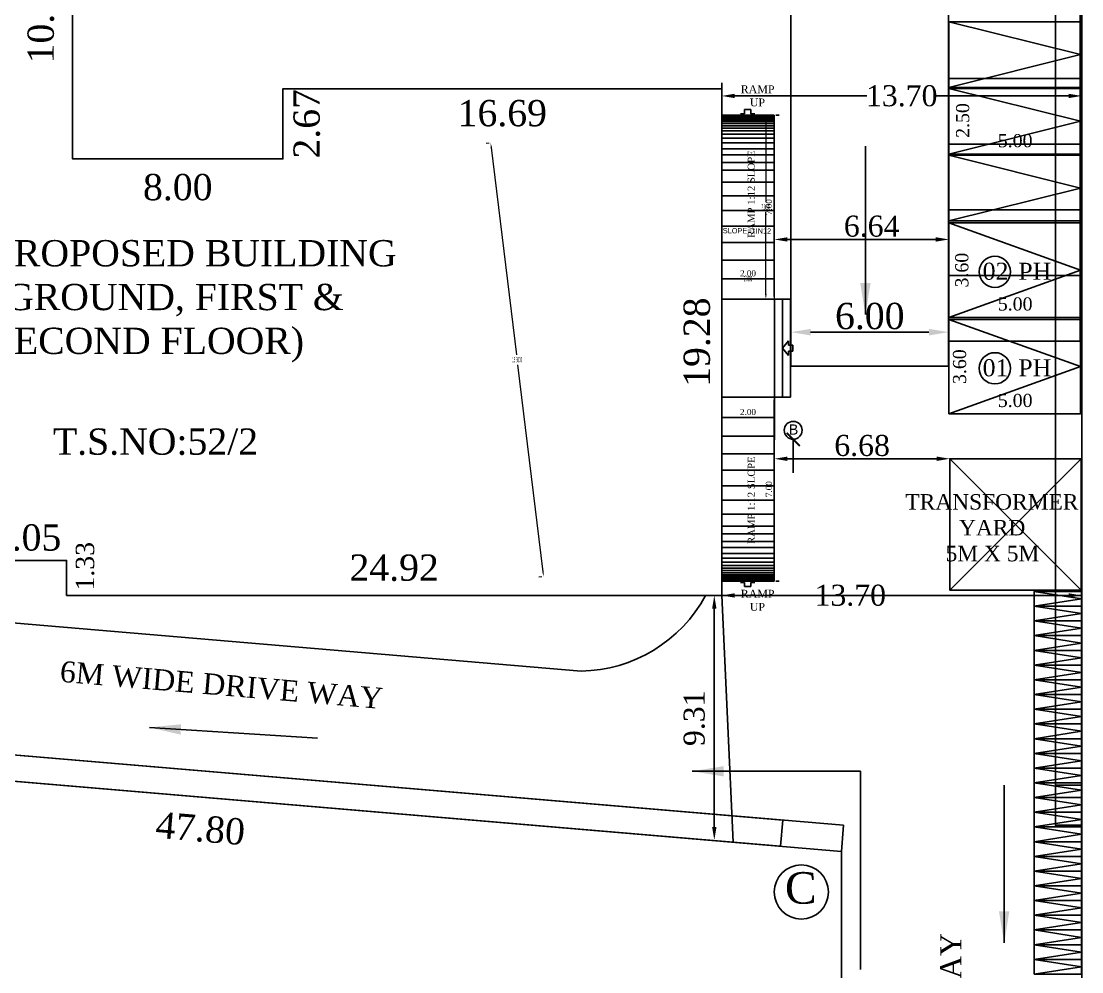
# Model space of a CAD drawing. Header units: metres. Extents: x 3616 to 3987, y 1122 to 1251.
# Drawn here: x 3635.83 to 3676.17, y 1151.21 to 1187.38 of the extents above; entities that cross this region are included whole.
import ezdxf

# ---------------------------------------------------------------- set-up
doc = ezdxf.new("R2010")
doc.units = ezdxf.units.M
for name, color, linetype in [('BLK_1_COVERED_AREA', 140, 'Continuous'), ('BLK_1_LVL_0_BLDG_FOOT_PRINT', 1, 'Continuous'), ('BLK_1_LVL_0_FRONT_SETBACK', 2, 'Continuous'), ('BLK_1_LVL_0_SIDE_SETBACK1', 171, 'Continuous'), ('CYCLE_PARKING', 250, 'Continuous'), ('DRIVE_WAY', 7, 'Continuous'), ('PARKING_SLOT', 30, 'Continuous'), ('PER_AISLE_WIDTH', 5, 'Continuous'), ('PLOT_BOUNDARY', 70, 'Continuous'), ('RWH', 130, 'Continuous'), ('TRANSFORMER_YARD', 7, 'Continuous')]:
    doc.layers.add(name, color=color, linetype=linetype)
doc.layers.add('BLK_1_DA_RAMP_1', color=1, linetype='Continuous', lineweight=0)
doc.layers.add('DIST_EXIT', color=7, linetype='Continuous', lineweight=0)
doc.styles.add('ANAND', font='times.ttf')
doc.styles.add('HEADING-1', font='arial.ttf')
doc.styles.add('ROMANS', font='swissl.ttf')
doc.styles.add('RS', font='arial.ttf', dxfattribs={"width": 0.3, "height": 0.2})
doc.styles.add('SEN', font='times.ttf')
doc.styles.get("Standard").update_dxf_attribs({"font": 'arial.ttf'})
doc.dimstyles.new('Normal', dxfattribs={"dimscale": 128, "dimtxt": 0.09375, "dimasz": 0.09375, "dimexe": 0.0625, "dimexo": 0.1875, "dimgap": 0.03125, "dimtad": 1, "dimdec": 0, "dimzin": 3, "dimdsep": 46, "dimtxsty": 'ROMANS', "dimblk1": 'ARCHTICK', "dimblk2": 'ARCHTICK', "dimsah": 1, "dimcen": -0.09375, "dimdle": 0.0625, "dimclrd": 256, "dimclre": 256, "dimclrt": 2, "dimazin": 0, "dimtfac": 0.91, "dimtdec": 0, "dimtmove": 0, "dimatfit": 3, "dimldrblk": 'ARCHTICK', "dimfxl": 0, "dimfrac": 1, "dimtolj": 1, "dimtzin": 3, "dimlwd": -1, "dimlwe": -1, "dimarcsym": 0})
doc.dimstyles.new('PLAN INNER', dxfattribs={"dimtxt": 1, "dimasz": 0.1, "dimexe": 0.18, "dimexo": 0.0625, "dimgap": 0.09, "dimtad": 1, "dimzin": 0, "dimdsep": 46, "dimtxsty": 'ANAND', "dimcen": 0.09, "dimse1": 1, "dimse2": 1, "dimsd1": 1, "dimsd2": 1, "dimadec": 0, "dimazin": 0, "dimtfac": 1, "dimtix": 1, "dimtofl": 0, "dimtmove": 2, "dimatfit": 0, "dimfxl": 0, "dimtolj": 1, "dimtzin": 0, "dimarcsym": 0})
doc.dimstyles.new('SET BACK', dxfattribs={"dimtxt": 1, "dimasz": 0.5, "dimexe": 0.18, "dimexo": 0.0625, "dimgap": 0.09, "dimtad": 1, "dimzin": 0, "dimdsep": 46, "dimtxsty": 'ANAND', "dimcen": 0.09, "dimse1": 1, "dimse2": 1, "dimadec": 0, "dimazin": 0, "dimtfac": 1, "dimtix": 1, "dimtofl": 0, "dimtmove": 2, "dimatfit": 0, "dimfxl": 0, "dimtolj": 1, "dimtzin": 0, "dimarcsym": 0})
doc.dimstyles.new('SETBACK', dxfattribs={"dimtxt": 1, "dimasz": 0.75, "dimexe": 0.18, "dimexo": 0.0625, "dimgap": 0.095, "dimtad": 1, "dimzin": 0, "dimdsep": 46, "dimtxsty": 'ANAND', "dimcen": 0.09, "dimse1": 1, "dimse2": 1, "dimadec": 0, "dimazin": 0, "dimtfac": 1, "dimtix": 1, "dimtofl": 0, "dimtmove": 2, "dimatfit": 0, "dimfxl": 0, "dimtolj": 1, "dimtzin": 0, "dimarcsym": 0})
doc.dimstyles.new('STANDARD$0', dxfattribs={"dimtxt": 0.2, "dimasz": 0.3, "dimexe": 1, "dimexo": 2, "dimgap": 0.25, "dimtad": 1, "dimrnd": 0.25, "dimzin": 3, "dimdsep": 46, "dimtxsty": 'RS', "dimcen": 0, "dimclrd": 21, "dimclre": 21, "dimclrt": 190, "dimadec": 0, "dimazin": 0, "dimtfac": 0.7505, "dimtix": 1, "dimtmove": 1, "dimatfit": 3, "dimldrblk": 'DOTSMALL', "dimfxl": 0, "dimfrac": 1, "dimtolj": 1, "dimtzin": 0, "dimlwd": 9, "dimlwe": 13, "dimarcsym": 0})
doc.dimstyles.new('v', dxfattribs={"dimtxt": 1, "dimasz": 2, "dimexe": 0.18, "dimexo": 0.0625, "dimgap": 0.75, "dimtad": 1, "dimzin": 0, "dimdsep": 46, "dimtxsty": 'SEN', "dimcen": 2, "dimse1": 1, "dimse2": 1, "dimsd1": 1, "dimsd2": 1, "dimazin": 0, "dimtfac": 1, "dimtofl": 0, "dimtmove": 0, "dimatfit": 3, "dimfxl": 0, "dimtolj": 1, "dimtzin": 0, "dimarcsym": 0})
doc.dimstyles.new('V1', dxfattribs={"dimtxt": 0.23, "dimasz": 0.1, "dimexe": 0.18, "dimexo": 0.0625, "dimgap": 0.09, "dimtad": 1, "dimzin": 0, "dimdsep": 46, "dimtxsty": 'ANAND', "dimcen": 0.09, "dimadec": 0, "dimazin": 0, "dimtfac": 1, "dimtix": 1, "dimtofl": 0, "dimtmove": 2, "dimatfit": 0, "dimfxl": 0, "dimtolj": 1, "dimtzin": 0, "dimarcsym": 0})

# ---------------------------------------------------------------- blocks, each defined once
blk = doc.blocks.new('*D202')
at = {"color": 0, "lineweight": -2}
for p, q in [((3662.975, 1184.539), (3667.995, 1184.539)), ((3675.672, 1184.539), (3670.652, 1184.539))]:
    blk.add_line(p, q, dxfattribs=at)
at = {"color": 0}
for points in [[(3662.975, 1184.622), (3662.975, 1184.456), (3662.475, 1184.539)], [(3675.672, 1184.622), (3675.672, 1184.456), (3676.172, 1184.539)]]:
    blk.add_solid(points, dxfattribs=at)
at = {"layer": 'Defpoints', "color": 0}
for p in [(3662.475, 1184.581), (3676.172, 1184.581), (3676.172, 1184.539)]:
    blk.add_point(p, dxfattribs=at)
at = {"color": 0, "insert": (3669.324, 1184.539), "char_height": 0.8, "attachment_point": 5, "style": 'ANAND'}
blk.add_mtext('\\A1;13.70', dxfattribs=at)
blk = doc.blocks.new('*D203')
at = {"color": 0, "lineweight": -2}
blk.add_line((3662.194, 1156.718), (3662.194, 1165.031), dxfattribs=at)
at = {"color": 0}
for points in [[(3662.111, 1165.031), (3662.278, 1165.031), (3662.194, 1165.531)], [(3662.111, 1156.718), (3662.278, 1156.718), (3662.194, 1156.218)]]:
    blk.add_solid(points, dxfattribs=at)
at = {"layer": 'Defpoints', "color": 0}
for p in [(3662.194, 1165.531), (3662.428, 1165.531), (3662.428, 1156.218)]:
    blk.add_point(p, dxfattribs=at)
at = {"color": 0, "insert": (3661.435, 1160.857), "char_height": 0.8, "attachment_point": 5, "rotation": 90, "style": 'ANAND'}
blk.add_mtext('\\A1;9.31', dxfattribs=at)
blk = doc.blocks.new('*D328')
at = {"layer": 'Defpoints', "color": 0}
for p in [(3618.467, 1159.908), (3618.259, 1157.461), (3667.028, 1155.791)]:
    blk.add_point(p, dxfattribs=at)
at = {"color": 0, "insert": (3642.646, 1156.657), "char_height": 1, "attachment_point": 5, "rotation": 355.1533, "style": 'SEN'}
blk.add_mtext('\\A1;47.80', dxfattribs=at)
blk = doc.blocks.new('*D329')
at = {"layer": 'Defpoints', "color": 0}
for p in [(3666.415, 1155.791), (3667.028, 1155.791), (3667.028, 1131.391)]:
    blk.add_point(p, dxfattribs=at)
at = {"color": 0, "insert": (3665.155, 1143.591), "char_height": 1, "attachment_point": 5, "rotation": 90, "style": 'SEN'}
blk.add_mtext('\\A1;24.40', dxfattribs=at)
blk = doc.blocks.new('*D333')
at = {"layer": 'Defpoints', "color": 0}
for p in [(3676.172, 1226.643), (3679.365, 1226.643), (3676.172, 1140.443)]:
    blk.add_point(p, dxfattribs=at)
at = {"color": 0, "insert": (3678.105, 1183.543), "char_height": 1, "attachment_point": 5, "rotation": 90, "style": 'SEN'}
blk.add_mtext('\\A1;86.20', dxfattribs=at)
blk = doc.blocks.new('*D337')
at = {"layer": 'Defpoints', "color": 0}
for p in [(3671.121, 1172.437), (3671.121, 1172.437), (3676.121, 1172.437)]:
    blk.add_point(p, dxfattribs=at)
at = {"color": 0, "insert": (3673.639, 1172.945), "char_height": 0.5, "attachment_point": 5, "style": 'ANAND'}
blk.add_mtext('\\A1;5.00', dxfattribs=at)
blk = doc.blocks.new('*D338')
at = {"layer": 'Defpoints', "color": 0}
for p in [(3671.121, 1176.037), (3671.121, 1172.437), (3672.105, 1172.437)]:
    blk.add_point(p, dxfattribs=at)
at = {"color": 0, "insert": (3671.528, 1174.237), "char_height": 0.5, "attachment_point": 5, "rotation": 90, "style": 'ANAND'}
blk.add_mtext('\\A1;3.60', dxfattribs=at)
blk = doc.blocks.new('*D213')
at = {"layer": 'Defpoints', "color": 0}
for p in [(3671.121, 1182.323), (3671.121, 1182.323), (3676.121, 1182.323)]:
    blk.add_point(p, dxfattribs=at)
at = {"color": 0, "insert": (3673.639, 1182.831), "char_height": 0.5, "attachment_point": 5, "style": 'ANAND'}
blk.add_mtext('\\A1;5.00', dxfattribs=at)
blk = doc.blocks.new('*D214')
at = {"layer": 'Defpoints', "color": 0}
for p in [(3671.121, 1184.823), (3671.121, 1182.323), (3672.105, 1182.323)]:
    blk.add_point(p, dxfattribs=at)
at = {"color": 0, "insert": (3671.646, 1183.604), "char_height": 0.5, "attachment_point": 5, "rotation": 90, "style": 'ANAND'}
blk.add_mtext('\\A1;2.50', dxfattribs=at)
blk = doc.blocks.new('*D219')
at = {"color": 0, "lineweight": -2}
for p, q in [((3662.975, 1165.531), (3666.038, 1165.531)), ((3675.672, 1165.531), (3668.695, 1165.531))]:
    blk.add_line(p, q, dxfattribs=at)
at = {"color": 0}
for points in [[(3662.975, 1165.614), (3662.975, 1165.447), (3662.475, 1165.531)], [(3675.672, 1165.614), (3675.672, 1165.447), (3676.172, 1165.531)]]:
    blk.add_solid(points, dxfattribs=at)
at = {"layer": 'Defpoints', "color": 0}
for p in [(3662.475, 1165.531), (3676.172, 1165.531), (3676.172, 1165.531)]:
    blk.add_point(p, dxfattribs=at)
at = {"color": 0, "insert": (3667.367, 1165.531), "char_height": 0.8, "attachment_point": 5, "style": 'ANAND'}
blk.add_mtext('\\A1;13.70', dxfattribs=at)
blk = doc.blocks.new('*D222')
at = {"layer": 'Defpoints', "color": 0}
for p in [(3671.121, 1176.11), (3671.121, 1176.11), (3676.121, 1176.11)]:
    blk.add_point(p, dxfattribs=at)
at = {"color": 0, "insert": (3673.639, 1176.618), "char_height": 0.5, "attachment_point": 5, "style": 'ANAND'}
blk.add_mtext('\\A1;5.00', dxfattribs=at)
blk = doc.blocks.new('*D223')
at = {"layer": 'Defpoints', "color": 0}
for p in [(3671.121, 1179.71), (3671.121, 1176.11), (3672.105, 1176.11)]:
    blk.add_point(p, dxfattribs=at)
at = {"color": 0, "insert": (3671.614, 1177.91), "char_height": 0.5, "attachment_point": 5, "rotation": 90, "style": 'ANAND'}
blk.add_mtext('\\A1;3.60', dxfattribs=at)
blk = doc.blocks.new('*D346')
at = {"color": 0, "lineweight": -2}
blk.add_line((3664.978, 1179.078), (3670.621, 1179.078), dxfattribs=at)
at = {"color": 0}
for points in [[(3664.978, 1179.161), (3664.978, 1178.995), (3664.478, 1179.078)], [(3670.621, 1179.161), (3670.621, 1178.995), (3671.121, 1179.078)]]:
    blk.add_solid(points, dxfattribs=at)
at = {"layer": 'Defpoints', "color": 0}
for p in [(3664.478, 1179.078), (3671.121, 1179.078), (3671.121, 1179.078)]:
    blk.add_point(p, dxfattribs=at)
at = {"color": 0, "insert": (3668.18, 1179.576), "char_height": 0.8, "attachment_point": 5, "style": 'ANAND'}
blk.add_mtext('\\A1;6.64', dxfattribs=at)
blk = doc.blocks.new('ARROW')
for p, q in [((-10.5, 6), (0, 15)), ((-4.5, 6), (-10.5, 6)), ((-4.5, 0), (-4.5, 6)), ((-4.5, 0), (4.5, 0)), ((0, 15), (10.5, 6)), ((4.5, 6), (10.5, 6)), ((4.5, 6), (4.5, 0)), ((4.5, 0), (4.5, 6))]:
    blk.add_line(p, q)
blk = doc.blocks.new('_ArchTick')
at = {"color": 0, "linetype": 'ByBlock', "const_width": 0.15}
blk.add_lwpolyline([(-0.5, -0.5), (0.5, 0.5)], dxfattribs=at)
blk = doc.blocks.new('*D347')
at = {"color": 0, "lineweight": -2}
for p, q in [((3664.478, 1172.976), (3664.478, 1166.176)), ((3664.54, 1173.076), (3664.658, 1173.076)), ((3664.54, 1166.076), (3664.658, 1166.076))]:
    blk.add_line(p, q, dxfattribs=at)
at = {"color": 0}
for points in [[(3664.461, 1172.976), (3664.495, 1172.976), (3664.478, 1173.076)], [(3664.461, 1166.176), (3664.495, 1166.176), (3664.478, 1166.076)]]:
    blk.add_solid(points, dxfattribs=at)
at = {"layer": 'Defpoints', "color": 0}
for p in [(3664.478, 1173.076), (3664.478, 1166.076), (3664.478, 1166.076)]:
    blk.add_point(p, dxfattribs=at)
at = {"color": 0, "insert": (3664.271, 1169.576), "char_height": 0.23, "attachment_point": 5, "rotation": 90, "style": 'ANAND'}
blk.add_mtext('\\A1;7.00', dxfattribs=at)
blk = doc.blocks.new('*D348')
at = {"color": 0, "lineweight": -2}
for p, q in [((3662.475, 1172.364), (3662.475, 1172.481)), ((3664.477, 1172.364), (3664.477, 1172.481)), ((3664.377, 1172.301), (3662.575, 1172.301))]:
    blk.add_line(p, q, dxfattribs=at)
at = {"color": 0}
for points in [[(3662.575, 1172.318), (3662.575, 1172.285), (3662.475, 1172.301)], [(3664.377, 1172.318), (3664.377, 1172.285), (3664.477, 1172.301)]]:
    blk.add_solid(points, dxfattribs=at)
at = {"layer": 'Defpoints', "color": 0}
for p in [(3662.475, 1172.301), (3662.475, 1172.301), (3664.477, 1172.301)]:
    blk.add_point(p, dxfattribs=at)
at = {"color": 0, "insert": (3663.476, 1172.509), "char_height": 0.23, "attachment_point": 5, "style": 'ANAND'}
blk.add_mtext('\\A1;2.00', dxfattribs=at)
blk = doc.blocks.new('*D339')
at = {"color": 0, "lineweight": -2}
for p, q in [((3664.478, 1176.907), (3664.478, 1183.707)), ((3664.54, 1183.807), (3664.658, 1183.807)), ((3664.54, 1176.807), (3664.658, 1176.807))]:
    blk.add_line(p, q, dxfattribs=at)
at = {"color": 0}
for points in [[(3664.461, 1183.707), (3664.495, 1183.707), (3664.478, 1183.807)], [(3664.461, 1176.907), (3664.495, 1176.907), (3664.478, 1176.807)]]:
    blk.add_solid(points, dxfattribs=at)
at = {"layer": 'Defpoints', "color": 0}
for p in [(3664.478, 1183.807), (3664.478, 1183.807), (3664.478, 1176.807)]:
    blk.add_point(p, dxfattribs=at)
at = {"color": 0, "insert": (3664.271, 1180.307), "char_height": 0.23, "attachment_point": 5, "rotation": 90, "style": 'ANAND'}
blk.add_mtext('\\A1;7.00', dxfattribs=at)
blk = doc.blocks.new('*D340')
at = {"color": 0, "lineweight": -2}
for p, q in [((3662.475, 1177.644), (3662.475, 1177.762)), ((3664.477, 1177.644), (3664.477, 1177.762)), ((3664.377, 1177.582), (3662.575, 1177.582))]:
    blk.add_line(p, q, dxfattribs=at)
at = {"color": 0}
for points in [[(3662.575, 1177.598), (3662.575, 1177.565), (3662.475, 1177.582)], [(3664.377, 1177.598), (3664.377, 1177.565), (3664.477, 1177.582)]]:
    blk.add_solid(points, dxfattribs=at)
at = {"layer": 'Defpoints', "color": 0}
for p in [(3662.475, 1177.582), (3662.475, 1177.582), (3664.477, 1177.582)]:
    blk.add_point(p, dxfattribs=at)
at = {"color": 0, "insert": (3663.476, 1177.789), "char_height": 0.23, "attachment_point": 5, "style": 'ANAND'}
blk.add_mtext('\\A1;2.00', dxfattribs=at)
blk = doc.blocks.new('*D323')
at = {"color": 0, "lineweight": -2}
blk.add_line((3670.653, 1170.732), (3664.978, 1170.732), dxfattribs=at)
at = {"color": 0}
for points in [[(3664.978, 1170.815), (3664.978, 1170.649), (3664.478, 1170.732)], [(3670.653, 1170.815), (3670.653, 1170.649), (3671.153, 1170.732)]]:
    blk.add_solid(points, dxfattribs=at)
at = {"layer": 'Defpoints', "color": 0}
for p in [(3664.478, 1170.732), (3671.153, 1170.732), (3664.478, 1168.483)]:
    blk.add_point(p, dxfattribs=at)
at = {"color": 0, "insert": (3667.816, 1171.23), "char_height": 0.8, "attachment_point": 5, "style": 'ANAND'}
blk.add_mtext('\\A1;6.68', dxfattribs=at)
blk = doc.blocks.new('*D381')
at = {"layer": 'BLK_1_DA_RAMP_1', "color": 0, "lineweight": 13}
for p, q in [((3664.219, 1183.809), (3664.336, 1183.809)), ((3664.219, 1176.809), (3664.336, 1176.809))]:
    blk.add_line(p, q, dxfattribs=at)
at = {"layer": 'BLK_1_DA_RAMP_1', "color": 0, "lineweight": 9}
for p, q in [((3664.156, 1183.629), (3664.156, 1180.501)), ((3664.156, 1176.989), (3664.156, 1180.117))]:
    blk.add_line(p, q, dxfattribs=at)
at = {"layer": 'BLK_1_DA_RAMP_1', "color": 0}
for points in [[(3664.126, 1183.629), (3664.186, 1183.629), (3664.156, 1183.809)], [(3664.126, 1176.989), (3664.186, 1176.989), (3664.156, 1176.809)]]:
    blk.add_solid(points, dxfattribs=at)
at = {"layer": 'Defpoints', "color": 0}
for p in [(3664.156, 1183.809), (3664.156, 1183.809), (3664.156, 1176.809)]:
    blk.add_point(p, dxfattribs=at)
at = {"layer": 'BLK_1_DA_RAMP_1', "color": 0, "insert": (3664.156, 1180.309), "char_height": 0.2, "attachment_point": 5, "style": 'RS'}
blk.add_mtext('\\A1;7.0000', dxfattribs=at)
blk = doc.blocks.new('*D382')
at = {"layer": 'BLK_1_DA_RAMP_1', "color": 0, "lineweight": 13}
for p, q in [((3662.475, 1177.646), (3662.475, 1177.763)), ((3664.477, 1177.646), (3664.477, 1177.763))]:
    blk.add_line(p, q, dxfattribs=at)
at = {"layer": 'BLK_1_DA_RAMP_1', "color": 0, "lineweight": 9}
for p, q in [((3662.655, 1177.583), (3663.261, 1177.583)), ((3664.297, 1177.583), (3663.691, 1177.583))]:
    blk.add_line(p, q, dxfattribs=at)
at = {"layer": 'BLK_1_DA_RAMP_1', "color": 0}
for points in [[(3662.655, 1177.613), (3662.655, 1177.553), (3662.475, 1177.583)], [(3664.297, 1177.613), (3664.297, 1177.553), (3664.477, 1177.583)]]:
    blk.add_solid(points, dxfattribs=at)
at = {"layer": 'Defpoints', "color": 0}
for p in [(3662.475, 1177.583), (3662.475, 1177.583), (3664.477, 1177.583)]:
    blk.add_point(p, dxfattribs=at)
at = {"layer": 'BLK_1_DA_RAMP_1', "color": 0, "insert": (3663.476, 1177.583), "char_height": 0.2, "attachment_point": 5, "style": 'RS'}
blk.add_mtext('\\A1;2.0000', dxfattribs=at)
blk = doc.blocks.new('*D391')
at = {"layer": 'Defpoints', "color": 0}
for p in [(3634.51, 1167.127), (3634.51, 1166.864), (3637.558, 1166.864)]:
    blk.add_point(p, dxfattribs=at)
at = {"color": 0, "insert": (3636.034, 1167.727), "char_height": 1, "attachment_point": 5, "style": 'ANAND'}
blk.add_mtext('\\A1;3.05', dxfattribs=at)
blk = doc.blocks.new('*D392')
at = {"layer": 'Defpoints', "color": 0}
for p in [(3637.558, 1166.864), (3637.558, 1165.531), (3639.074, 1165.531)]:
    blk.add_point(p, dxfattribs=at)
at = {"color": 0, "insert": (3638.263, 1166.641), "char_height": 0.7, "attachment_point": 5, "rotation": 90, "style": 'ANAND'}
blk.add_mtext('\\A1;1.33', dxfattribs=at)
blk = doc.blocks.new('*D394')
at = {"layer": 'Defpoints', "color": 0}
for p in [(3662.475, 1165.979), (3637.558, 1165.531), (3662.475, 1165.531)]:
    blk.add_point(p, dxfattribs=at)
at = {"color": 0, "insert": (3650.017, 1166.579), "char_height": 1, "attachment_point": 5, "style": 'ANAND'}
blk.add_mtext('\\A1;24.92', dxfattribs=at)
blk = doc.blocks.new('*D395')
at = {"layer": 'Defpoints', "color": 0}
for p in [(3662.137, 1184.808), (3662.475, 1184.808), (3662.475, 1165.531)]:
    blk.add_point(p, dxfattribs=at)
at = {"color": 0, "insert": (3661.537, 1175.169), "char_height": 1, "attachment_point": 5, "rotation": 90, "style": 'ANAND'}
blk.add_mtext('\\A1;19.28', dxfattribs=at)
blk = doc.blocks.new('*D396')
at = {"layer": 'Defpoints', "color": 0}
for p in [(3645.788, 1184.811), (3662.475, 1184.808), (3645.788, 1183.274)]:
    blk.add_point(p, dxfattribs=at)
at = {"color": 0, "insert": (3654.131, 1183.874), "char_height": 1, "attachment_point": 5, "style": 'ANAND'}
blk.add_mtext('\\A1;16.69', dxfattribs=at)
blk = doc.blocks.new('*D397')
at = {"layer": 'Defpoints', "color": 0}
for p in [(3645.788, 1184.811), (3645.788, 1182.144), (3647.296, 1182.144)]:
    blk.add_point(p, dxfattribs=at)
at = {"color": 0, "insert": (3646.696, 1183.478), "char_height": 1, "attachment_point": 5, "rotation": 90, "style": 'ANAND'}
blk.add_mtext('\\A1;2.67', dxfattribs=at)
blk = doc.blocks.new('*D398')
at = {"layer": 'Defpoints', "color": 0}
for p in [(3637.784, 1182.143), (3645.788, 1182.144), (3637.784, 1180.459)]:
    blk.add_point(p, dxfattribs=at)
at = {"color": 0, "insert": (3641.786, 1181.059), "char_height": 1, "attachment_point": 5, "style": 'ANAND'}
blk.add_mtext('\\A1;8.00', dxfattribs=at)
blk = doc.blocks.new('*D399')
at = {"layer": 'Defpoints', "color": 0}
for p in [(3637.787, 1192.81), (3637.182, 1182.143), (3637.784, 1182.143)]:
    blk.add_point(p, dxfattribs=at)
at = {"color": 0, "insert": (3636.582, 1187.477), "char_height": 1, "attachment_point": 5, "rotation": 90, "style": 'ANAND'}
blk.add_mtext('\\A1;10.67', dxfattribs=at)
blk = doc.blocks.new('*D404')
at = {"layer": 'Defpoints', "color": 0}
for p in [(3653.689, 1182.75), (3655.702, 1166.248), (3655.702, 1166.248)]:
    blk.add_point(p, dxfattribs=at)
at = {"layer": 'DIST_EXIT', "color": 0, "lineweight": 13}
for p, q in [((3653.627, 1182.743), (3653.511, 1182.729)), ((3655.64, 1166.24), (3655.524, 1166.226))]:
    blk.add_line(p, q, dxfattribs=at)
at = {"layer": 'DIST_EXIT', "color": 0, "lineweight": 9}
for p, q in [((3653.711, 1182.572), (3654.672, 1174.691)), ((3655.68, 1166.426), (3654.719, 1174.307))]:
    blk.add_line(p, q, dxfattribs=at)
at = {"layer": 'DIST_EXIT', "color": 0}
for points in [[(3653.741, 1182.575), (3653.681, 1182.568), (3653.689, 1182.75)], [(3655.71, 1166.43), (3655.651, 1166.423), (3655.702, 1166.248)]]:
    blk.add_solid(points, dxfattribs=at)
at = {"layer": 'DIST_EXIT', "color": 0, "insert": (3654.696, 1174.499), "char_height": 0.2, "attachment_point": 5, "style": 'RS'}
blk.add_mtext('\\A1;16.5000', dxfattribs=at)
blk = doc.blocks.new('*D420')
at = {"layer": 'Defpoints', "color": 0}
for p in [(3665.109, 1175.549), (3665.109, 1174.261), (3671.109, 1174.261)]:
    blk.add_point(p, dxfattribs=at)
at = {"layer": 'DRIVE_WAY', "color": 0, "lineweight": -2}
blk.add_line((3670.359, 1175.549), (3665.859, 1175.549), dxfattribs=at)
at = {"layer": 'DRIVE_WAY', "color": 0}
for points in [[(3665.859, 1175.674), (3665.859, 1175.424), (3665.109, 1175.549)], [(3670.359, 1175.674), (3670.359, 1175.424), (3671.109, 1175.549)]]:
    blk.add_solid(points, dxfattribs=at)
at = {"layer": 'DRIVE_WAY', "color": 0, "insert": (3668.109, 1176.154), "char_height": 1, "attachment_point": 5, "style": 'ANAND'}
blk.add_mtext('\\A1;6.00', dxfattribs=at)

msp = doc.modelspace()

# ---------------------------------------------------------------- linework, layer by layer
at = {"lineweight": -2}
for p, q in [((3676.17169, 1226.64319), (3676.17169, 1140.44319)), ((3662.47535, 1185.03785), (3662.47535, 1184.58065)), ((3662.47535, 1184.80779), (3662.47535, 1176.35119)), ((3662.47535, 1184.58079), (3662.47535, 1184.12359)), ((3662.47535, 1183.80733), (3664.47714, 1183.80733)), ((3662.47535, 1183.7885), (3664.47714, 1183.7885)), ((3662.47535, 1183.76129), (3664.47714, 1183.76129)), ((3662.47535, 1183.72781), (3664.47714, 1183.72781)), ((3662.47545, 1183.80733), (3664.47665, 1183.80733)), ((3662.47744, 1183.68177), (3664.47922, 1183.68177)), ((3662.47535, 1183.62526), (3664.47714, 1183.62526)), ((3662.47535, 1183.56667), (3664.47714, 1183.56667)), ((3662.47535, 1183.49342), (3664.47714, 1183.49342)), ((3662.47535, 1183.40645), (3664.47714, 1183.40645)), ((3662.47535, 1183.31539), (3664.47714, 1183.31539)), ((3662.47535, 1183.21362), (3664.47714, 1183.21362)), ((3662.47535, 1183.08685), (3664.47714, 1183.08685)), ((3662.47535, 1182.93592), (3664.47714, 1182.93592)), ((3662.47535, 1182.75264), (3664.47714, 1182.75264)), ((3662.47535, 1182.53163), (3664.47714, 1182.53163)), ((3662.47535, 1182.29364), (3664.47714, 1182.29364)), ((3662.47535, 1182.00905), (3664.47714, 1182.00905)), ((3662.47535, 1181.71584), (3664.47714, 1181.71584)), ((3662.47535, 1181.25588), (3664.47714, 1181.25588)), ((3662.47535, 1180.73159), (3664.47714, 1180.73159)), ((3662.47535, 1180.17862), (3664.47714, 1180.17862)), ((3662.47535, 1179.58868), (3664.47714, 1179.58868)), ((3662.47535, 1178.95918), (3664.47714, 1178.95918)), ((3662.47535, 1178.28809), (3664.47714, 1178.28809)), ((3662.47535, 1177.58153), (3664.47714, 1177.58153)), ((3662.47545, 1176.80733), (3664.47788, 1176.80733)), ((3664.47854, 1176.80944), (3664.47665, 1166.07564)), ((3665.08814, 1176.80934), (3664.47854, 1176.80944)), ((3664.78334, 1176.80939), (3664.78268, 1173.07559)), ((3665.08814, 1176.80934), (3665.08748, 1173.07554)), ((3662.47535, 1176.35119), (3662.47535, 1165.53079)), ((3662.47535, 1173.53179), (3662.47535, 1173.07459)), ((3662.47535, 1173.30319), (3662.47535, 1173.07459)), ((3662.47545, 1173.07564), (3664.47788, 1173.07564)), ((3665.08748, 1173.07554), (3664.47788, 1173.07564)), ((3662.47535, 1172.30144), (3664.47714, 1172.30144)), ((3662.47535, 1171.59488), (3664.47714, 1171.59488)), ((3662.47535, 1170.9238), (3664.47714, 1170.9238)), ((3662.47535, 1170.29429), (3664.47714, 1170.29429)), ((3662.47535, 1169.70435), (3664.47714, 1169.70435)), ((3662.47535, 1169.15138), (3664.47714, 1169.15138)), ((3662.47535, 1168.62709), (3664.47714, 1168.62709)), ((3662.47535, 1168.16713), (3664.47714, 1168.16713)), ((3662.47535, 1167.87392), (3664.47714, 1167.87392)), ((3662.47535, 1167.58933), (3664.47714, 1167.58933)), ((3662.47535, 1167.35134), (3664.47714, 1167.35134)), ((3662.47535, 1167.13033), (3664.47714, 1167.13033)), ((3662.47535, 1166.94705), (3664.47714, 1166.94705)), ((3662.47535, 1166.79612), (3664.47714, 1166.79612)), ((3662.47535, 1166.66935), (3664.47714, 1166.66935)), ((3662.47535, 1166.56758), (3664.47714, 1166.56758)), ((3662.47535, 1166.47652), (3664.47714, 1166.47652)), ((3662.47535, 1166.38955), (3664.47714, 1166.38955)), ((3662.47535, 1166.3163), (3664.47714, 1166.3163)), ((3662.47535, 1166.25771), (3664.47714, 1166.25771)), ((3662.47535, 1166.15516), (3664.47714, 1166.15516)), ((3662.47535, 1166.12168), (3664.47714, 1166.12168)), ((3662.47535, 1166.09447), (3664.47714, 1166.09447)), ((3662.47535, 1166.07564), (3664.47714, 1166.07564)), ((3662.47545, 1166.07564), (3664.47665, 1166.07564)), ((3662.47744, 1166.2012), (3664.47922, 1166.2012)), ((3626.12795, 1165.28008), (3657.13283, 1162.65108)), ((3618.46677, 1159.90816), (3667.02769, 1155.79053))]:
    msp.add_line(p, q, dxfattribs=at)
for p, q in [((3676.17169, 1226.64319), (3676.17169, 1140.44319)), ((3664.47854, 1176.80944), (3662.47535, 1176.80944)), ((3671.15327, 1165.73215), (3676.15327, 1170.73215)), ((3676.15327, 1165.73215), (3671.15327, 1170.73215)), ((3667.02769, 1155.79053), (3618.46677, 1159.90816)), ((3618.46677, 1159.90816), (3667.02769, 1155.79053)), ((3667.02769, 1131.39053), (3667.02769, 1155.79053))]:
    msp.add_line(p, q)
for points in [[(3667.02769, 1131.39053), (3667.02769, 1155.79053), (3618.46677, 1159.90816), (3619.93609, 1226.64319), (3676.17169, 1226.64319), (3676.17169, 1140.44319), (3725.67169, 1140.44319), (3727.12313, 1130.65016), (3667.02769, 1131.39053)], [(3667.02769, 1131.39053), (3667.02769, 1155.79053), (3618.46677, 1159.90816), (3619.93609, 1226.64319), (3676.17169, 1226.64319), (3676.17169, 1140.44319), (3725.67169, 1140.44319), (3727.12313, 1130.65016), (3667.02769, 1131.39053)], [(3667.02769, 1131.39053), (3667.02769, 1155.79053), (3618.46677, 1159.90816), (3619.93609, 1226.64319), (3676.17169, 1226.64319), (3676.17169, 1140.44319), (3725.67169, 1140.44319), (3727.12313, 1130.65016), (3667.02769, 1131.39053)], [(3660.61857, 1225.64319), (3675.17169, 1225.64319), (3675.17169, 1156.78696), (3676.17169, 1156.78696), (3676.17169, 1226.64319), (3619.93609, 1226.64319), (3618.46677, 1159.90816), (3667.02769, 1155.79053), (3667.11218, 1156.78696)], [(3676.17169, 1226.64319), (3676.17169, 1140.44319), (3725.67169, 1140.44319), (3727.12313, 1130.65016)], [(3667.11218, 1156.78696), (3619.4872, 1160.82522), (3620.68194, 1215.08899)], [(3671.12061, 1187.36266), (3676.12061, 1186.11266), (3671.12061, 1184.86266)], [(3671.12061, 1184.82267), (3676.12061, 1183.57267), (3671.12061, 1182.32267)], [(3671.12061, 1182.28267), (3676.12061, 1181.03267), (3671.12061, 1179.78267)], [(3671.12061, 1179.70966), (3676.12061, 1177.90966), (3671.12061, 1176.10966)], [(3671.12061, 1176.03665), (3676.12061, 1174.23665), (3671.12061, 1172.43665)], [(3667.76075, 1158.83958), (3667.76075, 1151.29798)], [(3667.02769, 1155.79053), (3667.02769, 1131.39053), (3727.08085, 1130.65068)]]:
    msp.add_lwpolyline(points)
for points in [[(3671.12061, 1184.86266), (3676.12061, 1184.86266), (3676.12061, 1187.36266), (3671.12061, 1187.36266)], [(3671.12061, 1182.32267), (3676.12061, 1182.32267), (3676.12061, 1184.82267), (3671.12061, 1184.82267)], [(3671.12061, 1179.78267), (3676.12061, 1179.78267), (3676.12061, 1182.28267), (3671.12061, 1182.28267)], [(3671.12061, 1176.10966), (3676.12061, 1176.10966), (3676.12061, 1179.70966), (3671.12061, 1179.70966)], [(3671.12061, 1172.43665), (3676.12061, 1172.43665), (3676.12061, 1176.03665), (3671.12061, 1176.03665)]]:
    msp.add_lwpolyline(points, close=True)
at = {"color": 8}
for points in [[(3674.35717, 1165.68004), (3676.15717, 1165.40004), (3674.35717, 1165.12004)], [(3674.35717, 1165.12004), (3676.15717, 1164.84004), (3674.35717, 1164.56004)], [(3674.35717, 1164.56004), (3676.15717, 1164.28004), (3674.35717, 1164.00004)], [(3674.35717, 1164.00004), (3676.15717, 1163.72004), (3674.35717, 1163.44004)], [(3674.35717, 1163.44004), (3676.15717, 1163.16004), (3674.35717, 1162.88004)], [(3674.35717, 1162.88004), (3676.15717, 1162.60004), (3674.35717, 1162.32004)], [(3674.35717, 1162.32004), (3676.15717, 1162.04004), (3674.35717, 1161.76004)], [(3674.35717, 1161.76004), (3676.15717, 1161.48004), (3674.35717, 1161.20004)], [(3674.35717, 1161.20004), (3676.15717, 1160.92004), (3674.35717, 1160.64004)], [(3674.35717, 1160.64004), (3676.15717, 1160.36004), (3674.35717, 1160.08004)], [(3674.35717, 1160.08004), (3676.15717, 1159.80004), (3674.35717, 1159.52004)], [(3674.35717, 1159.52004), (3676.15717, 1159.24004), (3674.35717, 1158.96004)], [(3674.35717, 1158.96004), (3676.15717, 1158.68004), (3674.35717, 1158.40004)], [(3674.35717, 1158.40004), (3676.15717, 1158.12004), (3674.35717, 1157.84004)], [(3674.35717, 1157.84004), (3676.15717, 1157.56004), (3674.35717, 1157.28004)], [(3674.35717, 1157.28004), (3676.15717, 1157.00004), (3674.35717, 1156.72004)], [(3674.35717, 1156.72004), (3676.15717, 1156.44004), (3674.35717, 1156.16004)], [(3674.35717, 1156.16004), (3676.15717, 1155.88004), (3674.35717, 1155.60004)], [(3674.35717, 1155.60004), (3676.15717, 1155.32004), (3674.35717, 1155.04004)], [(3674.35717, 1155.04004), (3676.15717, 1154.76004), (3674.35717, 1154.48004)], [(3674.35717, 1154.48004), (3676.15717, 1154.20004), (3674.35717, 1153.92004)], [(3674.35717, 1153.92004), (3676.15717, 1153.64004), (3674.35717, 1153.36004)], [(3674.35717, 1153.36004), (3676.15717, 1153.08004), (3674.35717, 1152.80004)], [(3674.35717, 1152.80004), (3676.15717, 1152.52004), (3674.35717, 1152.24004)], [(3674.35717, 1152.24004), (3676.15717, 1151.96004), (3674.35717, 1151.68004)], [(3674.35717, 1151.68004), (3676.15717, 1151.40004), (3674.35717, 1151.12004)]]:
    msp.add_lwpolyline(points, dxfattribs=at)
for centre in [(3672.86623, 1177.84691), (3672.86623, 1174.17391)]:
    msp.add_circle(centre, 0.5952)
at = {"linetype": 'ByBlock', "lineweight": -2}
msp.add_circle((3665.1958, 1171.81514), 0.34076, dxfattribs=at)
at = {"lineweight": -2}
msp.add_circle((3665.50438, 1154.24582), 1.02826, dxfattribs=at)
msp.add_arc((3657.03315, 1168.14351), 5.49334, 271.039738, 331.600457, dxfattribs=at)
at = {"layer": 'BLK_1_COVERED_AREA', "ltscale": 400}
msp.add_lwpolyline([(3626.12795, 1212.08899), (3654.24575, 1212.08899), (3654.24575, 1201.03999), (3641.97755, 1201.03999), (3641.97755, 1192.81039), (3637.78655, 1192.81039), (3637.78428, 1182.14268), (3645.78755, 1182.14438), (3645.78755, 1184.81104), (3662.47535, 1184.80779), (3662.47535, 1165.53079), (3637.55795, 1165.53079), (3637.55795, 1166.86429), (3634.50995, 1166.86429), (3634.50995, 1165.53079), (3626.12795, 1165.53079), (3626.12795, 1173.30319), (3628.87115, 1173.30319), (3628.87115, 1176.35119), (3626.12795, 1176.35119)], close=True, dxfattribs=at)
at = {"layer": 'BLK_1_DA_RAMP_1'}
msp.add_lwpolyline([(3664.47788, 1176.80893), (3662.47545, 1176.80893), (3662.47545, 1183.80893), (3664.47788, 1183.80893)], close=True, dxfattribs=at)
at = {"layer": 'BLK_1_LVL_0_BLDG_FOOT_PRINT', "ltscale": 400}
msp.add_lwpolyline([(3626.12795, 1212.08899), (3654.24575, 1212.08899), (3654.24575, 1201.03999), (3641.97755, 1201.03999), (3641.97755, 1192.81039), (3637.78655, 1192.81039), (3637.78428, 1182.14268), (3645.78755, 1182.14438), (3645.78755, 1184.81104), (3662.47535, 1184.80779), (3662.47535, 1165.53079), (3637.55795, 1165.53079), (3637.55795, 1166.86429), (3634.50995, 1166.86429), (3634.50995, 1165.53079), (3626.12795, 1165.53079), (3626.12795, 1173.30319), (3628.87115, 1173.30319), (3628.87115, 1176.35119), (3626.12795, 1176.35119)], close=True, dxfattribs=at)
at = {"layer": 'BLK_1_LVL_0_FRONT_SETBACK'}
msp.add_lwpolyline([(3654.24575, 1212.08899), (3676.17169, 1213.33419), (3676.1717, 1165.53079), (3662.47535, 1165.53079), (3662.47911, 1184.80778), (3645.78755, 1184.80778), (3645.78755, 1182.14438), (3637.78428, 1182.14609), (3637.78428, 1192.81039), (3641.97755, 1192.81039), (3641.97755, 1201.03999), (3654.24575, 1201.03999)], close=True, dxfattribs=at)
at = {"layer": 'BLK_1_LVL_0_SIDE_SETBACK1'}
msp.add_lwpolyline([(3662.47535, 1165.53078), (3637.55795, 1165.53078), (3637.55795, 1166.86428), (3634.50995, 1166.86428), (3634.50995, 1165.53078), (3626.12795, 1165.53078), (3625.06824, 1159.3484), (3662.91544, 1156.13922)], close=True, dxfattribs=at)
at = {"layer": 'CYCLE_PARKING', "color": 250, "lineweight": 25, "ltscale": 0.1}
for points in [[(3674.35717, 1165.12004), (3676.15717, 1165.12004), (3676.15717, 1165.68004), (3674.35717, 1165.68004)], [(3674.35717, 1164.56004), (3676.15717, 1164.56004), (3676.15717, 1165.12004), (3674.35717, 1165.12004)], [(3674.35717, 1164.00004), (3676.15717, 1164.00004), (3676.15717, 1164.56004), (3674.35717, 1164.56004)], [(3674.35717, 1163.44004), (3676.15717, 1163.44004), (3676.15717, 1164.00004), (3674.35717, 1164.00004)], [(3674.35717, 1162.88004), (3676.15717, 1162.88004), (3676.15717, 1163.44004), (3674.35717, 1163.44004)], [(3674.35717, 1162.32004), (3676.15717, 1162.32004), (3676.15717, 1162.88004), (3674.35717, 1162.88004)], [(3674.35717, 1161.76004), (3676.15717, 1161.76004), (3676.15717, 1162.32004), (3674.35717, 1162.32004)], [(3674.35717, 1161.20004), (3676.15717, 1161.20004), (3676.15717, 1161.76004), (3674.35717, 1161.76004)], [(3674.35717, 1160.64004), (3676.15717, 1160.64004), (3676.15717, 1161.20004), (3674.35717, 1161.20004)], [(3674.35717, 1160.08004), (3676.15717, 1160.08004), (3676.15717, 1160.64004), (3674.35717, 1160.64004)], [(3674.35717, 1159.52004), (3676.15717, 1159.52004), (3676.15717, 1160.08004), (3674.35717, 1160.08004)], [(3674.35717, 1158.96004), (3676.15717, 1158.96004), (3676.15717, 1159.52004), (3674.35717, 1159.52004)], [(3674.35717, 1158.40004), (3676.15717, 1158.40004), (3676.15717, 1158.96004), (3674.35717, 1158.96004)], [(3674.35717, 1157.84004), (3676.15717, 1157.84004), (3676.15717, 1158.40004), (3674.35717, 1158.40004)], [(3674.35717, 1157.28004), (3676.15717, 1157.28004), (3676.15717, 1157.84004), (3674.35717, 1157.84004)], [(3674.35717, 1156.72004), (3676.15717, 1156.72004), (3676.15717, 1157.28004), (3674.35717, 1157.28004)], [(3674.35717, 1156.16004), (3676.15717, 1156.16004), (3676.15717, 1156.72004), (3674.35717, 1156.72004)], [(3674.35717, 1155.60004), (3676.15717, 1155.60004), (3676.15717, 1156.16004), (3674.35717, 1156.16004)], [(3674.35717, 1155.04004), (3676.15717, 1155.04004), (3676.15717, 1155.60004), (3674.35717, 1155.60004)], [(3674.35717, 1154.48004), (3676.15717, 1154.48004), (3676.15717, 1155.04004), (3674.35717, 1155.04004)], [(3674.35717, 1153.92004), (3676.15717, 1153.92004), (3676.15717, 1154.48004), (3674.35717, 1154.48004)], [(3674.35717, 1153.36004), (3676.15717, 1153.36004), (3676.15717, 1153.92004), (3674.35717, 1153.92004)], [(3674.35717, 1152.80004), (3676.15717, 1152.80004), (3676.15717, 1153.36004), (3674.35717, 1153.36004)], [(3674.35717, 1152.24004), (3676.15717, 1152.24004), (3676.15717, 1152.80004), (3674.35717, 1152.80004)], [(3674.35717, 1151.68004), (3676.15717, 1151.68004), (3676.15717, 1152.24004), (3674.35717, 1152.24004)], [(3674.35717, 1151.12004), (3676.15717, 1151.12004), (3676.15717, 1151.68004), (3674.35717, 1151.68004)]]:
    msp.add_lwpolyline(points, close=True, dxfattribs=at)
at = {"layer": 'DRIVE_WAY', "color": 255}
msp.add_lwpolyline([(3671.1088, 1208.69383), (3665.1088, 1208.69383), (3665.1088, 1174.26116), (3671.1088, 1174.26116)], close=True, dxfattribs=at)
at = {"layer": 'PARKING_SLOT', "linetype": 'Continuous'}
for points in [[(3671.1088, 1185.20115), (3676.1088, 1185.20115), (3676.1088, 1187.70115), (3671.1088, 1187.70115)], [(3671.1088, 1182.70115), (3676.1088, 1182.70115), (3676.1088, 1185.20115), (3671.1088, 1185.20115)], [(3671.1088, 1180.20115), (3676.1088, 1180.20115), (3676.1088, 1182.70115), (3671.1088, 1182.70115)], [(3671.1088, 1177.70115), (3676.1088, 1177.70115), (3676.1088, 1180.20115), (3671.1088, 1180.20115)], [(3671.1088, 1175.20115), (3676.1088, 1175.20115), (3676.1088, 1177.70115), (3671.1088, 1177.70115)]]:
    msp.add_lwpolyline(points, close=True, dxfattribs=at)
at = {"layer": 'PER_AISLE_WIDTH', "color": 5}
msp.add_lwpolyline([(3671.1088, 1208.69383), (3665.1088, 1208.69383), (3665.1088, 1174.26116), (3671.1088, 1174.26116)], close=True, dxfattribs=at)
at = {"layer": 'PLOT_BOUNDARY', "linetype": 'ByBlock'}
msp.add_lwpolyline([(3619.9361, 1226.6436), (3618.46678, 1159.90857), (3667.0277, 1155.79094), (3667.0277, 1131.39094), (3727.12314, 1130.65057), (3725.6717, 1140.4436), (3676.1717, 1140.4436), (3676.1717, 1226.6436)], close=True, dxfattribs=at)
at = {"layer": 'RWH'}
msp.add_lwpolyline([(3675.17169, 1158.30768), (3675.17169, 1225.64319), (3620.91432, 1225.64319), (3619.4872, 1160.82522), (3664.80229, 1156.98282), (3664.7178, 1155.9864), (3618.46677, 1159.90816), (3619.93609, 1226.64319), (3676.17169, 1226.64319), (3676.17169, 1158.30768), (3675.17169, 1158.30768)], dxfattribs=at)
at = {"layer": 'TRANSFORMER_YARD'}
msp.add_lwpolyline([(3671.15327, 1165.73215), (3676.15327, 1165.73215), (3676.15327, 1170.73215), (3671.15327, 1170.73215)], close=True, dxfattribs=at)

# ---------------------------------------------------------------- block references
at = {"yscale": 0.02619375, "zscale": 0.02619375}
for p, xscale, rotation in [((3663.46624, 1184.01817), 0.02619375, 180), ((3665.17591, 1174.94249), -0.02619375, 90)]:
    msp.add_blockref('ARROW', p, dxfattribs=dict(at, xscale=xscale, rotation=rotation))
at = {"xscale": -0.02619375, "yscale": 0.02619375, "zscale": 0.02619375}
msp.add_blockref('ARROW', (3663.46624, 1165.8648), dxfattribs=at)

# ---------------------------------------------------------------- texts
at = {"style": 'ANAND'}
for p in [(3663.7351, 1179.13887), (3663.7351, 1167.48989)]:
    msp.add_text('RAMP 1:12 SLOPE', height=0.27, rotation=90, dxfattribs=at).set_placement(p)
for s, height, p in [('02', 0.65, (3672.40198, 1177.54228)), ('PH', 0.65, (3673.75819, 1177.54228)), ('01', 0.65, (3672.40198, 1173.86927)), ('PH', 0.65, (3673.75819, 1173.86927)), ('T.S.NO:52/2', 1, (3637.03775, 1170.88554))]:
    msp.add_text(s, height=height, dxfattribs=at).set_placement(p)
at = {"linetype": 'ByBlock', "lineweight": -2, "style": 'HEADING-1'}
msp.add_text('B', height=0.39, dxfattribs=at).set_placement((3665.02667, 1171.64952))
at = {"lineweight": -2, "style": 'ANAND'}
msp.add_text('C', height=1.2, rotation=0.198326, dxfattribs=at).set_placement((3664.88337, 1153.79907))
at = {"style": 'ANAND'}
for s, insert, char_height, width, attachment_point in [('{\\W0.194791; }RAMP   \\P{\\W3.283658; }UP', (3663.17317, 1184.13734), 0.3, 1.2755876, 7), ('PROPOSED BUILDING\\P(GROUND, FIRST & SECOND FLOOR) ', (3634.71413, 1179.05382), 1, 17.8394494, 1), ('{\\W0.194791; }RAMP   \\P{\\W3.283658; }UP', (3663.17317, 1165.74563), 0.3, 1.2755876, 1)]:
    msp.add_mtext(s, dxfattribs=dict(at, insert=insert, char_height=char_height, width=width, attachment_point=attachment_point))
at = {"lineweight": -2, "insert": (3667.54271, 1169.38639), "char_height": 0.5898977, "width": 10.1704131, "attachment_point": 1, "style": 'ANAND'}
msp.add_mtext('{\\W8.614487; }TRANSFORMER \\P{\\W8.89025;  }YARD \\P{\\W7.74474;  }5M X 5M', dxfattribs=at)
at = {"lineweight": -2, "char_height": 0.8, "attachment_point": 1, "style": 'ANAND'}
for s, insert, width, rotation in [('6M WIDE DRIVE WAY', (3637.34576, 1163.04522), 21.9656629, 355.167941), ('7M WIDE DRIVE WAY', (3670.79241, 1140.36602), 21.1930116, 90)]:
    msp.add_mtext(s, dxfattribs=dict(at, insert=insert, width=width, rotation=rotation))
at = {"layer": 'BLK_1_DA_RAMP_1', "insert": (3663.43813, 1179.50612), "char_height": 0.2, "width": 2.4, "attachment_point": 2, "rotation": 359.621493}
msp.add_mtext('SLOPE=1IN12', dxfattribs=at)

# ---------------------------------------------------------------- dimensions: what is measured, and where the dimension line sits
for p1, p2, distance, picture, middle in [((3676.17169, 1140.44319), (3676.17169, 1226.64319), -3.1931, '*D333', (3678.1047, 1183.54319)), ((3667.02769, 1131.39053), (3667.02769, 1155.79053), 0.61268, '*D329', (3665.15492, 1143.59053))]:
    dim = msp.add_aligned_dim(p1=p1, p2=p2, distance=distance, dimstyle='v', override={"dimfxl": 5.18, "dimarcsym": 1})
    dim.commit()
    dim.dimension.update_dxf_attribs({"geometry": picture, "text_midpoint": middle})
for base, p1, p2, picture, middle in [((3637.18192, 1182.14268), (3637.78655, 1192.81039), (3637.78428, 1182.14268), '*D399', (3636.58182, 1187.47653)), ((3647.29597, 1182.14438), (3645.78755, 1184.81104), (3645.78755, 1182.14438), '*D397', (3646.69588, 1183.47771)), ((3662.13715, 1184.80779), (3662.47535, 1165.53079), (3662.47535, 1184.80779), '*D395', (3661.53705, 1175.16929))]:
    dim = msp.add_linear_dim(base=base, p1=p1, p2=p2, angle=90, dimstyle='PLAN INNER')
    dim.commit()
    dim.dimension.update_dxf_attribs({"geometry": picture, "text_midpoint": middle})
for base, p1, p2, angle, dimstyle, override, picture, middle, dimtype in [((3676.17169, 1184.53902), (3662.47535, 1184.58065), (3676.17169, 1184.58065), 0, 'SET BACK', {"dimtxt": 0.8}, '*D202', (3669.32352, 1184.53902), 161), ((3672.10526, 1182.32267), (3671.12061, 1184.82267), (3671.12061, 1182.32267), 90, 'PLAN INNER', {"dimtxt": 0.5, "dimtad": 0}, '*D214', (3671.64554, 1183.60372), 160), ((3672.10526, 1176.10966), (3671.12061, 1179.70966), (3671.12061, 1176.10966), 90, 'PLAN INNER', {"dimtxt": 0.5, "dimtad": 0}, '*D223', (3671.61387, 1177.90966), 160), ((3672.10526, 1172.43665), (3671.12061, 1176.03665), (3671.12061, 1172.43665), 90, 'PLAN INNER', {"dimtxt": 0.5, "dimtad": 0}, '*D338', (3671.52805, 1174.23665), 160), ((3639.07379, 1165.53079), (3637.55795, 1166.86429), (3637.55795, 1165.53079), 90, 'PLAN INNER', {"dimtxt": 0.7}, '*D392', (3638.26255, 1166.64091), 160), ((3662.1942, 1165.53079), (3662.42752, 1156.21756), (3662.42752, 1165.53079), 90, 'SET BACK', {"dimtxt": 0.8}, '*D203', (3661.43462, 1160.85674), 161)]:
    dim = msp.add_linear_dim(base=base, p1=p1, p2=p2, angle=angle, dimstyle=dimstyle, override=override)
    dim.commit()
    dim.dimension.update_dxf_attribs({"geometry": picture, "text_midpoint": middle, "dimtype": dimtype})
for base, p1, p2, picture, middle in [((3645.78755, 1183.27434), (3662.47535, 1184.80779), (3645.78755, 1184.81104), '*D396', (3654.13145, 1183.87444)), ((3637.78428, 1180.45868), (3645.78755, 1182.14438), (3637.78428, 1182.14268), '*D398', (3641.78592, 1181.05878)), ((3634.50995, 1167.12697), (3637.55795, 1166.86429), (3634.50995, 1166.86429), '*D391', (3636.03395, 1167.72707)), ((3662.47535, 1165.97868), (3637.55795, 1165.53079), (3662.47535, 1165.53079), '*D394', (3650.01665, 1166.57878))]:
    dim = msp.add_linear_dim(base=base, p1=p1, p2=p2, dimstyle='PLAN INNER')
    dim.commit()
    dim.dimension.update_dxf_attribs({"geometry": picture, "text_midpoint": middle})
for p1, p2, picture, middle in [((3664.47788, 1176.80733), (3664.47788, 1183.80733), '*D339', (3664.27056, 1180.30733)), ((3664.47714, 1177.58153), (3662.47535, 1177.58153), '*D340', (3663.47624, 1177.78885)), ((3664.47788, 1173.07564), (3664.47788, 1166.07564), '*D347', (3664.27056, 1169.57564)), ((3664.47714, 1172.30144), (3662.47535, 1172.30144), '*D348', (3663.47624, 1172.50876))]:
    dim = msp.add_aligned_dim(p1=p1, p2=p2, distance=0, dimstyle='V1')
    dim.commit()
    dim.dimension.update_dxf_attribs({"geometry": picture, "text_midpoint": middle})
for base, p1, p2, dimstyle, override, picture, middle in [((3671.12061, 1182.32267), (3676.12061, 1182.32267), (3671.12061, 1182.32267), 'PLAN INNER', {"dimtxt": 0.5, "dimtad": 0}, '*D213', (3673.63893, 1182.8306)), ((3671.12061, 1179.07788), (3664.47788, 1179.07788), (3671.12061, 1179.07788), 'SET BACK', {"dimtxt": 0.8}, '*D346', (3668.17995, 1179.57595)), ((3671.12061, 1176.10966), (3676.12061, 1176.10966), (3671.12061, 1176.10966), 'PLAN INNER', {"dimtxt": 0.5, "dimtad": 0}, '*D222', (3673.63893, 1176.6176)), ((3671.12061, 1172.43665), (3676.12061, 1172.43665), (3671.12061, 1172.43665), 'PLAN INNER', {"dimtxt": 0.5, "dimtad": 0}, '*D337', (3673.63893, 1172.94459)), ((3676.17169, 1165.53079), (3662.47535, 1165.53079), (3676.17169, 1165.53079), 'SET BACK', {"dimtxt": 0.8}, '*D219', (3667.36656, 1165.53079))]:
    dim = msp.add_linear_dim(base=base, p1=p1, p2=p2, dimstyle=dimstyle, override=override)
    dim.commit()
    dim.dimension.update_dxf_attribs({"geometry": picture, "text_midpoint": middle, "dimtype": 160})
dim = msp.add_linear_dim(base=(3664.47788, 1170.73215), p1=(3671.15327, 1170.73215), p2=(3664.47788, 1168.48309), dimstyle='SET BACK', override={"dimtxt": 0.8})
dim.commit()
dim.dimension.update_dxf_attribs({"geometry": '*D323', "text_midpoint": (3667.81557, 1171.23023)})
dim = msp.add_aligned_dim(p1=(3667.02769, 1155.79053), p2=(3618.46677, 1159.90816), distance=2.45638, text='47.80', dimstyle='v', override={"dimfxl": 5.18, "dimarcsym": 1})
dim.commit()
dim.dimension.update_dxf_attribs({"geometry": '*D328', "text_midpoint": (3642.64616, 1156.65734)})
at = {"layer": 'BLK_1_DA_RAMP_1', "color": 1}
dim = msp.add_aligned_dim(p1=(3664.15628, 1176.80893), p2=(3664.15628, 1183.80893), distance=0, dimstyle='STANDARD$0', override={"dimtxt": 0.18, "dimasz": 0.18, "dimexe": 0.18, "dimexo": 0.0625, "dimgap": 0.09, "dimtad": 0, "dimtih": 1, "dimtoh": 1, "dimdec": 4, "dimzin": 0, "dimcen": 0.09, "dimclrd": 0, "dimclre": 0, "dimclrt": 0, "dimtdec": 4, "dimtix": 0, "dimtofl": 0, "dimtmove": 0, "dimfrac": 0}, dxfattribs=at)
dim.commit()
dim.dimension.update_dxf_attribs({"geometry": '*D381', "text_midpoint": (3664.15628, 1180.30893)})
at = {"layer": 'BLK_1_DA_RAMP_1', "color": 2}
dim = msp.add_aligned_dim(p1=(3664.47714, 1177.58313), p2=(3662.47535, 1177.58313), distance=0, dimstyle='STANDARD$0', override={"dimtxt": 0.18, "dimasz": 0.18, "dimexe": 0.18, "dimexo": 0.0625, "dimgap": 0.09, "dimtad": 0, "dimtih": 1, "dimtoh": 1, "dimdec": 4, "dimzin": 0, "dimcen": 0.09, "dimclrd": 0, "dimclre": 0, "dimclrt": 0, "dimtdec": 4, "dimtix": 0, "dimtofl": 0, "dimtmove": 0, "dimfrac": 0}, dxfattribs=at)
dim.commit()
dim.dimension.update_dxf_attribs({"geometry": '*D382', "text_midpoint": (3663.47624, 1177.58313)})
at = {"layer": 'DIST_EXIT'}
dim = msp.add_aligned_dim(p1=(3653.68947, 1182.75039), p2=(3655.70223, 1166.24781), distance=0, dimstyle='STANDARD$0', override={"dimtxt": 0.18, "dimasz": 0.18, "dimexe": 0.18, "dimexo": 0.0625, "dimgap": 0.09, "dimtad": 0, "dimtih": 1, "dimtoh": 1, "dimdec": 4, "dimzin": 0, "dimlunit": 2, "dimpost": '', "dimcen": 0.09, "dimdle": 0, "dimclrd": 0, "dimclre": 0, "dimclrt": 0, "dimadec": 0, "dimtdec": 4, "dimtix": 0, "dimtofl": 0, "dimtmove": 0, "dimfrac": 0}, dxfattribs=at)
dim.commit()
dim.dimension.update_dxf_attribs({"geometry": '*D404', "text_midpoint": (3654.69585, 1174.4991)})
at = {"layer": 'DRIVE_WAY', "color": 254}
dim = msp.add_aligned_dim(p1=(3671.1088, 1174.26116), p2=(3665.1088, 1174.26116), distance=-1.28758, dimstyle='SETBACK', dxfattribs=at)
dim.commit()
dim.dimension.update_dxf_attribs({"geometry": '*D420', "text_midpoint": (3668.1088, 1176.15383)})

# ---------------------------------------------------------------- leaders
for points in [[(3667.94244, 1176.21732), (3667.94244, 1182.62306)], [(3640.70545, 1160.5087), (3647.09795, 1160.09698)], [(3661.355, 1158.83958), (3667.76075, 1158.83958)], [(3673.22034, 1152.306), (3673.22034, 1158.31106)]]:
    msp.add_leader(points, dimstyle='V1', override={"dimasz": 1.2, "dimtad": 0})
at = {"linetype": 'ByBlock', "lineweight": -2}
msp.add_leader([(3665.1958, 1171.46968), (3665.1958, 1170.19666)], dimstyle='Normal', override={"dimscale": 100, "dimtxt": 2, "dimasz": 0.005, "dimgap": 1, "dimtad": 0, "dimclre": 2, "dimfxl": 0.18, "dimfxlon": 1, "dimtfill": 1, "dimarcsym": 1}, dxfattribs=at)

doc.saveas('drawing.dxf')
